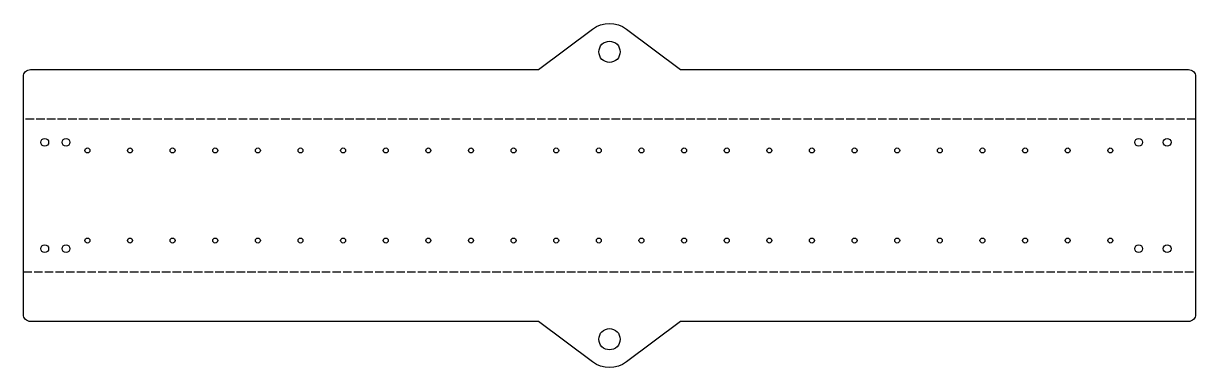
# Model space of a CAD drawing. Header units: millimetres. Extents: x -10 to 1640, y -65 to 420.
import ezdxf

# ---------------------------------------------------------------- set-up
doc = ezdxf.new("R2010")
doc.units = ezdxf.units.MM
doc.header["$MEASUREMENT"] = 0
doc.linetypes.add('ACAD_ISO02W100', pattern=[15, 12, -3])

msp = doc.modelspace()

# ---------------------------------------------------------------- linework, layer by layer
at = {"linetype": 'ACAD_ISO02W100'}
for p, q in [((1640, 285.4), (-10, 285.4)), ((-10, 69.8), (1640, 69.8))]:
    msp.add_line(p, q, dxfattribs=at)
msp.add_lwpolyline([(-10, 345.1, -0.414214), (0, 355.1), (715, 355.1), (791, 412.1, -0.333333), (839, 412.1), (915, 355.1), (1630, 355.1, -0.414214), (1640, 345.1), (1640, 10, -0.414214), (1630, 0), (915, 0), (839, -57, -0.333333), (791, -57), (715, 0), (0, 0, -0.414214), (-10, 10)], format="xyb", close=True)
for centre, radius in [((815, 380.1), 15), ((20, 252.6), 5.5), ((50, 252.6), 5.5), ((1560, 252.6), 5.5), ((1600, 252.6), 5.5), ((80, 241.1), 3.5), ((140, 241.1), 3.5), ((200, 241.1), 3.5), ((260, 241.1), 3.5), ((320, 241.1), 3.5), ((380, 241.1), 3.5), ((440, 241.1), 3.5), ((500, 241.1), 3.5), ((560, 241.1), 3.5), ((620, 241.1), 3.5), ((680, 241.1), 3.5), ((740, 241.1), 3.5), ((800, 241.1), 3.5), ((860, 241.1), 3.5), ((920, 241.1), 3.5), ((980, 241.1), 3.5), ((1040, 241.1), 3.5), ((1100, 241.1), 3.5), ((1160, 241.1), 3.5), ((1220, 241.1), 3.5), ((1280, 241.1), 3.5), ((1340, 241.1), 3.5), ((1400, 241.1), 3.5), ((1460, 241.1), 3.5), ((1520, 241.1), 3.5), ((80, 114.1), 3.5), ((140, 114.1), 3.5), ((200, 114.1), 3.5), ((260, 114.1), 3.5), ((320, 114.1), 3.5), ((380, 114.1), 3.5), ((440, 114.1), 3.5), ((500, 114.1), 3.5), ((560, 114.1), 3.5), ((620, 114.1), 3.5), ((680, 114.1), 3.5), ((740, 114.1), 3.5), ((800, 114.1), 3.5), ((860, 114.1), 3.5), ((920, 114.1), 3.5), ((980, 114.1), 3.5), ((1040, 114.1), 3.5), ((1100, 114.1), 3.5), ((1160, 114.1), 3.5), ((1220, 114.1), 3.5), ((1280, 114.1), 3.5), ((1340, 114.1), 3.5), ((1400, 114.1), 3.5), ((1460, 114.1), 3.5), ((1520, 114.1), 3.5), ((20, 102.6), 5.5), ((50, 102.6), 5.5), ((1560, 102.6), 5.5), ((1600, 102.6), 5.5), ((815, -25), 15)]:
    msp.add_circle(centre, radius)

doc.saveas('drawing.dxf')
